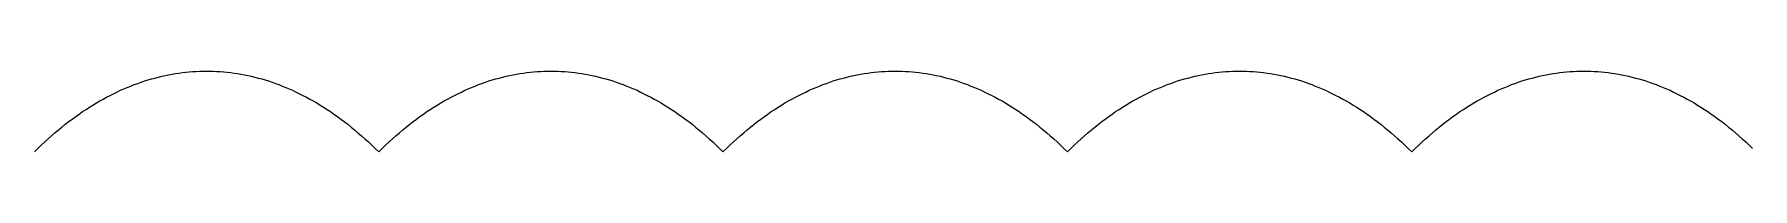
# Model space of a CAD drawing. Extents: x 0 to 1117, y 0 to 53.
import ezdxf

# ---------------------------------------------------------------- set-up
doc = ezdxf.new("R2010")
doc.units = 0

msp = doc.modelspace()

# ---------------------------------------------------------------- linework, layer by layer
for p, q in [((67.2, 44.6), (69.4, 45.4)), ((69.4, 45.4), (71.6, 46.2)), ((71.6, 46.2), (73.9, 46.9)), ((73.9, 46.9), (76.1, 47.5)), ((76.1, 47.5), (78.4, 48.1)), ((78.4, 48.1), (80.6, 48.7)), ((80.6, 48.7), (82.8, 49.3)), ((82.8, 49.3), (85.1, 49.8)), ((85.1, 49.8), (87.3, 50.2)), ((87.3, 50.2), (89.5, 50.6)), ((89.5, 50.6), (91.8, 51)), ((91.8, 51), (94, 51.3)), ((94, 51.3), (96.3, 51.6)), ((96.3, 51.6), (98.5, 51.9)), ((98.5, 51.9), (100.7, 52.1)), ((100.7, 52.1), (103, 52.3)), ((103, 52.3), (105.2, 52.4)), ((105.2, 52.4), (107.5, 52.5)), ((107.5, 52.5), (109.7, 52.6)), ((109.7, 52.6), (111.9, 52.6)), ((111.9, 52.6), (114.2, 52.6)), ((114.2, 52.6), (116.4, 52.5)), ((116.4, 52.5), (118.7, 52.4)), ((118.7, 52.4), (120.9, 52.3)), ((120.9, 52.3), (123.1, 52.1)), ((123.1, 52.1), (125.4, 51.9)), ((125.4, 51.9), (127.6, 51.6)), ((127.6, 51.6), (129.8, 51.3)), ((129.8, 51.3), (132.1, 51)), ((132.1, 51), (134.3, 50.6)), ((134.3, 50.6), (136.6, 50.2)), ((136.6, 50.2), (138.8, 49.8)), ((138.8, 49.8), (141, 49.3)), ((141, 49.3), (143.3, 48.7)), ((143.3, 48.7), (145.5, 48.1)), ((145.5, 48.1), (147.8, 47.5)), ((147.8, 47.5), (150, 46.9)), ((150, 46.9), (152.2, 46.2)), ((152.2, 46.2), (154.5, 45.4)), ((154.5, 45.4), (156.7, 44.6)), ((291, 44.6), (293.3, 45.4)), ((293.3, 45.4), (295.5, 46.2)), ((295.5, 46.2), (297.7, 46.9)), ((297.7, 46.9), (300, 47.5)), ((300, 47.5), (302.2, 48.1)), ((302.2, 48.1), (304.5, 48.7)), ((304.5, 48.7), (306.7, 49.3)), ((306.7, 49.3), (308.9, 49.8)), ((308.9, 49.8), (311.2, 50.2)), ((311.2, 50.2), (313.4, 50.6)), ((313.4, 50.6), (315.7, 51)), ((315.7, 51), (317.9, 51.3)), ((317.9, 51.3), (320.1, 51.6)), ((320.1, 51.6), (322.4, 51.9)), ((322.4, 51.9), (324.6, 52.1)), ((324.6, 52.1), (326.8, 52.3)), ((326.8, 52.3), (329.1, 52.4)), ((329.1, 52.4), (331.3, 52.5)), ((331.3, 52.5), (333.6, 52.6)), ((333.6, 52.6), (335.8, 52.6)), ((335.8, 52.6), (338, 52.6)), ((338, 52.6), (340.3, 52.5)), ((340.3, 52.5), (342.5, 52.4)), ((342.5, 52.4), (344.8, 52.3)), ((344.8, 52.3), (347, 52.1)), ((347, 52.1), (349.2, 51.9)), ((349.2, 51.9), (351.5, 51.6)), ((351.5, 51.6), (353.7, 51.3)), ((353.7, 51.3), (356, 51)), ((356, 51), (358.2, 50.6)), ((358.2, 50.6), (360.4, 50.2)), ((360.4, 50.2), (362.7, 49.8)), ((362.7, 49.8), (364.9, 49.3)), ((364.9, 49.3), (367.1, 48.7)), ((367.1, 48.7), (369.4, 48.1)), ((369.4, 48.1), (371.6, 47.5)), ((371.6, 47.5), (373.9, 46.9)), ((373.9, 46.9), (376.1, 46.2)), ((376.1, 46.2), (378.3, 45.4)), ((378.3, 45.4), (380.6, 44.6)), ((514.9, 44.6), (517.1, 45.4)), ((517.1, 45.4), (519.4, 46.2)), ((519.4, 46.2), (521.6, 46.9)), ((521.6, 46.9), (523.9, 47.5)), ((523.9, 47.5), (526.1, 48.1)), ((526.1, 48.1), (528.3, 48.7)), ((528.3, 48.7), (530.6, 49.3)), ((530.6, 49.3), (532.8, 49.8)), ((532.8, 49.8), (535, 50.2)), ((535, 50.2), (537.3, 50.6)), ((537.3, 50.6), (539.5, 51)), ((539.5, 51), (541.8, 51.3)), ((541.8, 51.3), (544, 51.6)), ((544, 51.6), (546.2, 51.9)), ((546.2, 51.9), (548.5, 52.1)), ((548.5, 52.1), (550.7, 52.3)), ((550.7, 52.3), (553, 52.4)), ((553, 52.4), (555.2, 52.5)), ((555.2, 52.5), (557.4, 52.6)), ((557.4, 52.6), (559.7, 52.6)), ((559.7, 52.6), (561.9, 52.6)), ((561.9, 52.6), (564.1, 52.5)), ((564.1, 52.5), (566.4, 52.4)), ((566.4, 52.4), (568.6, 52.3)), ((568.6, 52.3), (570.9, 52.1)), ((570.9, 52.1), (573.1, 51.9)), ((573.1, 51.9), (575.3, 51.6)), ((575.3, 51.6), (577.6, 51.3)), ((577.6, 51.3), (579.8, 51)), ((579.8, 51), (582.1, 50.6)), ((582.1, 50.6), (584.3, 50.2)), ((584.3, 50.2), (586.5, 49.8)), ((586.5, 49.8), (588.8, 49.3)), ((588.8, 49.3), (591, 48.7)), ((591, 48.7), (593.3, 48.1)), ((593.3, 48.1), (595.5, 47.5)), ((595.5, 47.5), (597.7, 46.9)), ((597.7, 46.9), (600, 46.2)), ((600, 46.2), (602.2, 45.4)), ((602.2, 45.4), (604.4, 44.6)), ((738.8, 44.6), (741, 45.4)), ((741, 45.4), (743.2, 46.2)), ((743.2, 46.2), (745.5, 46.9)), ((745.5, 46.9), (747.7, 47.5)), ((747.7, 47.5), (750, 48.1)), ((750, 48.1), (752.2, 48.7)), ((752.2, 48.7), (754.4, 49.3)), ((754.4, 49.3), (756.7, 49.8)), ((756.7, 49.8), (758.9, 50.2)), ((758.9, 50.2), (761.2, 50.6)), ((761.2, 50.6), (763.4, 51)), ((763.4, 51), (765.6, 51.3)), ((765.6, 51.3), (767.9, 51.6)), ((767.9, 51.6), (770.1, 51.9)), ((770.1, 51.9), (772.3, 52.1)), ((772.3, 52.1), (774.6, 52.3)), ((774.6, 52.3), (776.8, 52.4)), ((776.8, 52.4), (779.1, 52.5)), ((779.1, 52.5), (781.3, 52.6)), ((781.3, 52.6), (783.5, 52.6)), ((783.5, 52.6), (785.8, 52.6)), ((785.8, 52.6), (788, 52.5)), ((788, 52.5), (790.3, 52.4)), ((790.3, 52.4), (792.5, 52.3)), ((792.5, 52.3), (794.7, 52.1)), ((794.7, 52.1), (797, 51.9)), ((797, 51.9), (799.2, 51.6)), ((799.2, 51.6), (801.5, 51.3)), ((801.5, 51.3), (803.7, 51)), ((803.7, 51), (805.9, 50.6)), ((805.9, 50.6), (808.2, 50.2)), ((808.2, 50.2), (810.4, 49.8)), ((810.4, 49.8), (812.6, 49.3)), ((812.6, 49.3), (814.9, 48.7)), ((814.9, 48.7), (817.1, 48.1)), ((817.1, 48.1), (819.4, 47.5)), ((819.4, 47.5), (821.6, 46.9)), ((821.6, 46.9), (823.8, 46.2)), ((823.8, 46.2), (826.1, 45.4)), ((826.1, 45.4), (828.3, 44.6)), ((962.6, 44.6), (964.9, 45.4)), ((964.9, 45.4), (967.1, 46.2)), ((967.1, 46.2), (969.4, 46.9)), ((969.4, 46.9), (971.6, 47.5)), ((971.6, 47.5), (973.8, 48.1)), ((973.8, 48.1), (976.1, 48.7)), ((976.1, 48.7), (978.3, 49.3)), ((978.3, 49.3), (980.5, 49.8)), ((980.5, 49.8), (982.8, 50.2)), ((982.8, 50.2), (985, 50.6)), ((985, 50.6), (987.3, 51)), ((987.3, 51), (989.5, 51.3)), ((989.5, 51.3), (991.7, 51.6)), ((991.7, 51.6), (994, 51.9)), ((994, 51.9), (996.2, 52.1)), ((996.2, 52.1), (998.5, 52.3)), ((998.5, 52.3), (1000.7, 52.4)), ((1000.7, 52.4), (1002.9, 52.5)), ((1002.9, 52.5), (1005.2, 52.6)), ((1005.2, 52.6), (1007.4, 52.6)), ((1007.4, 52.6), (1009.6, 52.6)), ((1009.6, 52.6), (1011.9, 52.5)), ((1011.9, 52.5), (1014.1, 52.4)), ((1014.1, 52.4), (1016.4, 52.3)), ((1016.4, 52.3), (1018.6, 52.1)), ((1018.6, 52.1), (1020.8, 51.9)), ((1020.8, 51.9), (1023.1, 51.6)), ((1023.1, 51.6), (1025.3, 51.3)), ((1025.3, 51.3), (1027.6, 51)), ((1027.6, 51), (1029.8, 50.6)), ((1029.8, 50.6), (1032, 50.2)), ((1032, 50.2), (1034.3, 49.8)), ((1034.3, 49.8), (1036.5, 49.3)), ((1036.5, 49.3), (1038.8, 48.7)), ((1038.8, 48.7), (1041, 48.1)), ((1041, 48.1), (1043.2, 47.5)), ((1043.2, 47.5), (1045.5, 46.9)), ((1045.5, 46.9), (1047.7, 46.2)), ((1047.7, 46.2), (1049.9, 45.4)), ((1049.9, 45.4), (1052.2, 44.6)), ((42.5, 33.2), (44.8, 34.4)), ((44.8, 34.4), (47, 35.6)), ((47, 35.6), (49.3, 36.8)), ((49.3, 36.8), (51.5, 37.9)), ((51.5, 37.9), (53.7, 39)), ((53.7, 39), (56, 40.1)), ((56, 40.1), (58.2, 41.1)), ((58.2, 41.1), (60.4, 42)), ((60.4, 42), (62.7, 42.9)), ((62.7, 42.9), (64.9, 43.8)), ((64.9, 43.8), (67.2, 44.6)), ((156.7, 44.6), (158.9, 43.8)), ((158.9, 43.8), (161.2, 42.9)), ((161.2, 42.9), (163.4, 42)), ((163.4, 42), (165.7, 41.1)), ((165.7, 41.1), (167.9, 40.1)), ((167.9, 40.1), (170.1, 39)), ((170.1, 39), (172.4, 37.9)), ((172.4, 37.9), (174.6, 36.8)), ((174.6, 36.8), (176.9, 35.6)), ((176.9, 35.6), (179.1, 34.4)), ((179.1, 34.4), (181.3, 33.2)), ((266.4, 33.2), (268.6, 34.4)), ((268.6, 34.4), (270.9, 35.6)), ((270.9, 35.6), (273.1, 36.8)), ((273.1, 36.8), (275.4, 37.9)), ((275.4, 37.9), (277.6, 39)), ((277.6, 39), (279.8, 40.1)), ((279.8, 40.1), (282.1, 41.1)), ((282.1, 41.1), (284.3, 42)), ((284.3, 42), (286.6, 42.9)), ((286.6, 42.9), (288.8, 43.8)), ((288.8, 43.8), (291, 44.6)), ((380.6, 44.6), (382.8, 43.8)), ((382.8, 43.8), (385.1, 42.9)), ((385.1, 42.9), (387.3, 42)), ((387.3, 42), (389.5, 41.1)), ((389.5, 41.1), (391.8, 40.1)), ((391.8, 40.1), (394, 39)), ((394, 39), (396.2, 37.9)), ((396.2, 37.9), (398.5, 36.8)), ((398.5, 36.8), (400.7, 35.6)), ((400.7, 35.6), (403, 34.4)), ((403, 34.4), (405.2, 33.2)), ((490.3, 33.2), (492.5, 34.4)), ((492.5, 34.4), (494.8, 35.6)), ((494.8, 35.6), (497, 36.8)), ((497, 36.8), (499.2, 37.9)), ((499.2, 37.9), (501.5, 39)), ((501.5, 39), (503.7, 40.1)), ((503.7, 40.1), (505.9, 41.1)), ((505.9, 41.1), (508.2, 42)), ((508.2, 42), (510.4, 42.9)), ((510.4, 42.9), (512.7, 43.8)), ((512.7, 43.8), (514.9, 44.6)), ((604.4, 44.6), (606.7, 43.8)), ((606.7, 43.8), (608.9, 42.9)), ((608.9, 42.9), (611.2, 42)), ((611.2, 42), (613.4, 41.1)), ((613.4, 41.1), (615.6, 40.1)), ((615.6, 40.1), (617.9, 39)), ((617.9, 39), (620.1, 37.9)), ((620.1, 37.9), (622.4, 36.8)), ((622.4, 36.8), (624.6, 35.6)), ((624.6, 35.6), (626.8, 34.4)), ((626.8, 34.4), (629.1, 33.2)), ((714.1, 33.2), (716.4, 34.4)), ((716.4, 34.4), (718.6, 35.6)), ((718.6, 35.6), (720.9, 36.8)), ((720.9, 36.8), (723.1, 37.9)), ((723.1, 37.9), (725.3, 39)), ((725.3, 39), (727.6, 40.1)), ((727.6, 40.1), (729.8, 41.1)), ((729.8, 41.1), (732.1, 42)), ((732.1, 42), (734.3, 42.9)), ((734.3, 42.9), (736.5, 43.8)), ((736.5, 43.8), (738.8, 44.6)), ((828.3, 44.6), (830.6, 43.8)), ((830.6, 43.8), (832.8, 42.9)), ((832.8, 42.9), (835, 42)), ((835, 42), (837.3, 41.1)), ((837.3, 41.1), (839.5, 40.1)), ((839.5, 40.1), (841.7, 39)), ((841.7, 39), (844, 37.9)), ((844, 37.9), (846.2, 36.8)), ((846.2, 36.8), (848.5, 35.6)), ((848.5, 35.6), (850.7, 34.4)), ((850.7, 34.4), (852.9, 33.2)), ((938, 33.2), (940.2, 34.4)), ((940.2, 34.4), (942.5, 35.6)), ((942.5, 35.6), (944.7, 36.8)), ((944.7, 36.8), (947, 37.9)), ((947, 37.9), (949.2, 39)), ((949.2, 39), (951.4, 40.1)), ((951.4, 40.1), (953.7, 41.1)), ((953.7, 41.1), (955.9, 42)), ((955.9, 42), (958.2, 42.9)), ((958.2, 42.9), (960.4, 43.8)), ((960.4, 43.8), (962.6, 44.6)), ((1052.2, 44.6), (1054.4, 43.8)), ((1054.4, 43.8), (1056.7, 42.9)), ((1056.7, 42.9), (1058.9, 42)), ((1058.9, 42), (1061.1, 41.1)), ((1061.1, 41.1), (1063.4, 40.1)), ((1063.4, 40.1), (1065.6, 39)), ((1065.6, 39), (1067.9, 37.9)), ((1067.9, 37.9), (1070.1, 36.8)), ((1070.1, 36.8), (1072.3, 35.6)), ((1072.3, 35.6), (1074.6, 34.4)), ((1074.6, 34.4), (1076.8, 33.2)), ((24.6, 21.4), (26.9, 23)), ((26.9, 23), (29.1, 24.6)), ((29.1, 24.6), (31.3, 26.2)), ((31.3, 26.2), (33.6, 27.7)), ((33.6, 27.7), (35.8, 29.1)), ((35.8, 29.1), (38.1, 30.5)), ((38.1, 30.5), (40.3, 31.9)), ((40.3, 31.9), (42.5, 33.2)), ((181.3, 33.2), (183.6, 31.9)), ((183.6, 31.9), (185.8, 30.5)), ((185.8, 30.5), (188, 29.1)), ((188, 29.1), (190.3, 27.7)), ((190.3, 27.7), (192.5, 26.2)), ((192.5, 26.2), (194.8, 24.6)), ((194.8, 24.6), (197, 23)), ((197, 23), (199.2, 21.4)), ((248.5, 21.4), (250.7, 23)), ((250.7, 23), (253, 24.6)), ((253, 24.6), (255.2, 26.2)), ((255.2, 26.2), (257.4, 27.7)), ((257.4, 27.7), (259.7, 29.1)), ((259.7, 29.1), (261.9, 30.5)), ((261.9, 30.5), (264.2, 31.9)), ((264.2, 31.9), (266.4, 33.2)), ((405.2, 33.2), (407.4, 31.9)), ((407.4, 31.9), (409.7, 30.5)), ((409.7, 30.5), (411.9, 29.1)), ((411.9, 29.1), (414.2, 27.7)), ((414.2, 27.7), (416.4, 26.2)), ((416.4, 26.2), (418.6, 24.6)), ((418.6, 24.6), (420.9, 23)), ((420.9, 23), (423.1, 21.4)), ((472.4, 21.4), (474.6, 23)), ((474.6, 23), (476.8, 24.6)), ((476.8, 24.6), (479.1, 26.2)), ((479.1, 26.2), (481.3, 27.7)), ((481.3, 27.7), (483.6, 29.1)), ((483.6, 29.1), (485.8, 30.5)), ((485.8, 30.5), (488, 31.9)), ((488, 31.9), (490.3, 33.2)), ((629.1, 33.2), (631.3, 31.9)), ((631.3, 31.9), (633.5, 30.5)), ((633.5, 30.5), (635.8, 29.1)), ((635.8, 29.1), (638, 27.7)), ((638, 27.7), (640.3, 26.2)), ((640.3, 26.2), (642.5, 24.6)), ((642.5, 24.6), (644.7, 23)), ((644.7, 23), (647, 21.4)), ((696.2, 21.4), (698.5, 23)), ((698.5, 23), (700.7, 24.6)), ((700.7, 24.6), (702.9, 26.2)), ((702.9, 26.2), (705.2, 27.7)), ((705.2, 27.7), (707.4, 29.1)), ((707.4, 29.1), (709.7, 30.5)), ((709.7, 30.5), (711.9, 31.9)), ((711.9, 31.9), (714.1, 33.2)), ((852.9, 33.2), (855.2, 31.9)), ((855.2, 31.9), (857.4, 30.5)), ((857.4, 30.5), (859.7, 29.1)), ((859.7, 29.1), (861.9, 27.7)), ((861.9, 27.7), (864.1, 26.2)), ((864.1, 26.2), (866.4, 24.6)), ((866.4, 24.6), (868.6, 23)), ((868.6, 23), (870.8, 21.4)), ((920.1, 21.4), (922.3, 23)), ((922.3, 23), (924.6, 24.6)), ((924.6, 24.6), (926.8, 26.2)), ((926.8, 26.2), (929.1, 27.7)), ((929.1, 27.7), (931.3, 29.1)), ((931.3, 29.1), (933.5, 30.5)), ((933.5, 30.5), (935.8, 31.9)), ((935.8, 31.9), (938, 33.2)), ((1076.8, 33.2), (1079, 31.9)), ((1079, 31.9), (1081.3, 30.5)), ((1081.3, 30.5), (1083.5, 29.1)), ((1083.5, 29.1), (1085.8, 27.7)), ((1085.8, 27.7), (1088, 26.2)), ((1088, 26.2), (1090.2, 24.6)), ((1090.2, 24.6), (1092.5, 23)), ((1092.5, 23), (1094.7, 21.4)), ((11.2, 10.5), (13.4, 12.5)), ((13.4, 12.5), (15.7, 14.3)), ((15.7, 14.3), (17.9, 16.2)), ((17.9, 16.2), (20.1, 18)), ((20.1, 18), (22.4, 19.7)), ((22.4, 19.7), (24.6, 21.4)), ((199.2, 21.4), (201.5, 19.7)), ((201.5, 19.7), (203.7, 18)), ((203.7, 18), (206, 16.2)), ((206, 16.2), (208.2, 14.3)), ((208.2, 14.3), (210.4, 12.5)), ((210.4, 12.5), (212.7, 10.5)), ((235.1, 10.5), (237.3, 12.5)), ((237.3, 12.5), (239.5, 14.3)), ((239.5, 14.3), (241.8, 16.2)), ((241.8, 16.2), (244, 18)), ((244, 18), (246.3, 19.7)), ((246.3, 19.7), (248.5, 21.4)), ((423.1, 21.4), (425.4, 19.7)), ((425.4, 19.7), (427.6, 18)), ((427.6, 18), (429.8, 16.2)), ((429.8, 16.2), (432.1, 14.3)), ((432.1, 14.3), (434.3, 12.5)), ((434.3, 12.5), (436.5, 10.5)), ((458.9, 10.5), (461.2, 12.5)), ((461.2, 12.5), (463.4, 14.3)), ((463.4, 14.3), (465.6, 16.2)), ((465.6, 16.2), (467.9, 18)), ((467.9, 18), (470.1, 19.7)), ((470.1, 19.7), (472.4, 21.4)), ((647, 21.4), (649.2, 19.7)), ((649.2, 19.7), (651.5, 18)), ((651.5, 18), (653.7, 16.2)), ((653.7, 16.2), (655.9, 14.3)), ((655.9, 14.3), (658.2, 12.5)), ((658.2, 12.5), (660.4, 10.5)), ((682.8, 10.5), (685, 12.5)), ((685, 12.5), (687.3, 14.3)), ((687.3, 14.3), (689.5, 16.2)), ((689.5, 16.2), (691.8, 18)), ((691.8, 18), (694, 19.7)), ((694, 19.7), (696.2, 21.4)), ((870.8, 21.4), (873.1, 19.7)), ((873.1, 19.7), (875.3, 18)), ((875.3, 18), (877.6, 16.2)), ((877.6, 16.2), (879.8, 14.3)), ((879.8, 14.3), (882, 12.5)), ((882, 12.5), (884.3, 10.5)), ((906.7, 10.5), (908.9, 12.5)), ((908.9, 12.5), (911.1, 14.3)), ((911.1, 14.3), (913.4, 16.2)), ((913.4, 16.2), (915.6, 18)), ((915.6, 18), (917.9, 19.7)), ((917.9, 19.7), (920.1, 21.4)), ((1094.7, 21.4), (1097, 19.7)), ((1097, 19.7), (1099.2, 18)), ((1099.2, 18), (1101.4, 16.2)), ((1101.4, 16.2), (1103.7, 14.3)), ((1103.7, 14.3), (1105.9, 12.5)), ((1105.9, 12.5), (1108.2, 10.5)), ((0, 0), (2.2, 2.2)), ((2.2, 2.2), (4.5, 4.4)), ((4.5, 4.4), (6.7, 6.5)), ((6.7, 6.5), (9, 8.5)), ((9, 8.5), (11.2, 10.5)), ((212.7, 10.5), (214.9, 8.5)), ((214.9, 8.5), (217.2, 6.5)), ((217.2, 6.5), (219.4, 4.4)), ((219.4, 4.4), (221.6, 2.2)), ((221.6, 2.2), (223.9, 0)), ((223.9, 0), (226.1, 2.2)), ((226.1, 2.2), (228.3, 4.4)), ((228.3, 4.4), (230.6, 6.5)), ((230.6, 6.5), (232.8, 8.5)), ((232.8, 8.5), (235.1, 10.5)), ((436.5, 10.5), (438.8, 8.5)), ((438.8, 8.5), (441, 6.5)), ((441, 6.5), (443.3, 4.4)), ((443.3, 4.4), (445.5, 2.2)), ((445.5, 2.2), (447.7, 0)), ((447.7, 0), (450, 2.2)), ((450, 2.2), (452.2, 4.4)), ((452.2, 4.4), (454.5, 6.5)), ((454.5, 6.5), (456.7, 8.5)), ((456.7, 8.5), (458.9, 10.5)), ((660.4, 10.5), (662.7, 8.5)), ((662.7, 8.5), (664.9, 6.5)), ((664.9, 6.5), (667.1, 4.4)), ((667.1, 4.4), (669.4, 2.2)), ((669.4, 2.2), (671.6, 0)), ((671.6, 0), (673.8, 2.2)), ((673.8, 2.2), (676.1, 4.4)), ((676.1, 4.4), (678.3, 6.5)), ((678.3, 6.5), (680.6, 8.5)), ((680.6, 8.5), (682.8, 10.5)), ((884.3, 10.5), (886.5, 8.5)), ((886.5, 8.5), (888.8, 6.5)), ((888.8, 6.5), (891, 4.4)), ((891, 4.4), (893.2, 2.2)), ((893.2, 2.2), (895.5, 0)), ((895.5, 0), (897.7, 2.2)), ((897.7, 2.2), (900, 4.4)), ((900, 4.4), (902.2, 6.5)), ((902.2, 6.5), (904.4, 8.5)), ((904.4, 8.5), (906.7, 10.5)), ((1108.2, 10.5), (1110.4, 8.5)), ((1110.4, 8.5), (1112.6, 6.5)), ((1112.6, 6.5), (1114.9, 4.4)), ((1114.9, 4.4), (1117.1, 2.2))]:
    msp.add_line(p, q)

doc.saveas('drawing.dxf')
